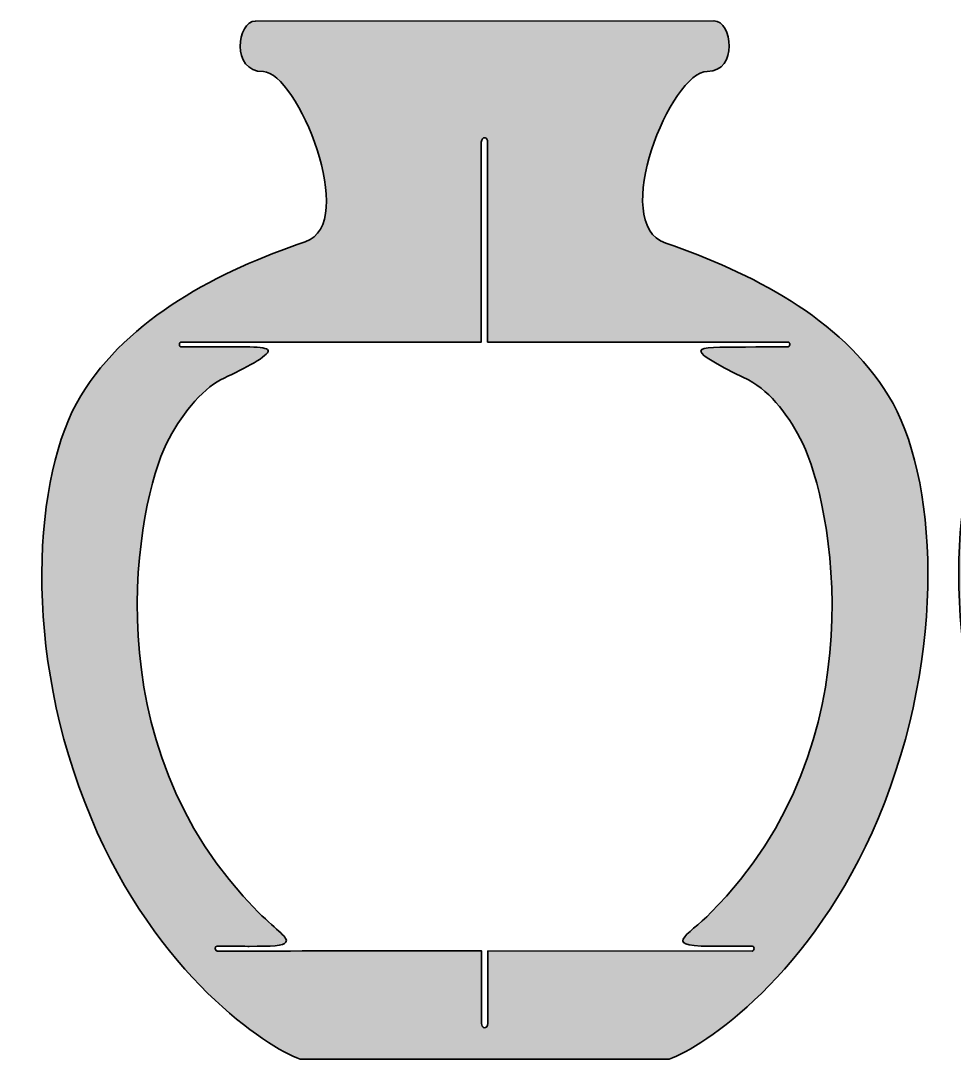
# Model space of a CAD drawing. Header units: inches. Extents: x -3.5 to 26.9, y -12.5 to 13.2.
# Drawn here: x 3.16 to 9.34, y 0.01 to 6.89 of the extents above; entities that cross this region are included whole.
import ezdxf

# ---------------------------------------------------------------- set-up
doc = ezdxf.new("R2010")
doc.units = ezdxf.units.IN
doc.header["$MEASUREMENT"] = 0
doc.layers.add('Bouquet Lantern - Floral Panels', color=7, linetype='Continuous', lineweight=0)

msp = doc.modelspace()

# ---------------------------------------------------------------- hatches: boundary and pattern name
at = {"layer": 'Bouquet Lantern - Floral Panels', "true_color": 0x02b2b0, "transparency": 33554687}
h = msp.add_hatch(color=134, dxfattribs=at)
h.dxf.hatch_style = 2
edge = h.paths.add_edge_path()
edge.add_spline(control_points=[(7.7338, 0.9803), (7.573, 0.8156), (7.3792, 0.7479), (7.7952, 0.7558), (7.7952, 0.7558), (8.0057, 0.7558), (8.0057, 0.7558), (8.0123, 0.7558), (8.0176, 0.749), (8.0176, 0.7407), (8.0176, 0.7312), (8.0116, 0.7236), (8.0042, 0.7236), (8.0042, 0.7236), (6.2538, 0.7249), (6.2538, 0.7249), (6.2538, 0.7249), (6.2538, 0.2444), (6.2538, 0.2444), (6.2517, 0.2261), (6.2434, 0.2133), (6.2289, 0.216), (6.2174, 0.2181), (6.2132, 0.2297), (6.2116, 0.2444), (6.2116, 0.2444), (6.2116, 0.7249), (6.2116, 0.7249), (6.2116, 0.7249), (4.4784, 0.7237), (4.4614, 0.7237), (4.4445, 0.7237), (4.4392, 0.756), (4.4614, 0.756), (4.4837, 0.756), (4.6728, 0.7549), (4.6728, 0.7549), (4.8232, 0.7549), (4.9006, 0.7565), (4.9163, 0.7826), (4.9334, 0.8111), (4.8669, 0.8522), (4.733, 0.9804), (3.6101, 2.1079), (3.9355, 3.6983), (4.1249, 4.0854), (4.2103, 4.2621), (4.3588, 4.4443), (4.4831, 4.5061), (4.6074, 4.5679), (4.7859, 4.6522), (4.7977, 4.6953), (4.8077, 4.7321), (4.6551, 4.7243), (4.4349, 4.7249), (4.4349, 4.7249), (4.2231, 4.7249), (4.2231, 4.7249), (4.216, 4.7249), (4.2103, 4.7322), (4.2103, 4.7412), (4.2103, 4.7412), (4.2103, 4.7422), (4.2103, 4.7422), (4.2103, 4.7506), (4.2156, 4.7571), (4.222, 4.7571), (4.222, 4.7571), (6.2102, 4.7574), (6.2102, 4.7574), (6.2102, 4.7574), (6.2102, 6.0818), (6.2102, 6.0818), (6.2123, 6.1001), (6.2206, 6.1129), (6.2351, 6.1103), (6.2466, 6.1082), (6.2506, 6.0965), (6.2523, 6.0818), (6.2523, 6.0818), (6.2523, 4.7574), (6.2523, 4.7574), (6.2523, 4.7574), (8.2428, 4.7571), (8.2428, 4.7571), (8.2491, 4.7571), (8.2541, 4.7507), (8.2541, 4.7426), (8.2541, 4.7426), (8.2541, 4.7407), (8.2541, 4.7407), (8.2541, 4.7319), (8.2485, 4.7249), (8.2417, 4.7249), (8.2417, 4.7249), (8.0295, 4.7249), (8.0295, 4.7249), (7.6557, 4.719), (7.4634, 4.7571), (7.9813, 4.5061), (8.1328, 4.4229), (8.2541, 4.2607), (8.3395, 4.0854), (8.5291, 3.6983), (8.8544, 2.1079), (7.7337, 0.9804), (7.7337, 0.9804), (7.7338, 0.9804), (7.7338, 0.9804), (7.7338, 0.9804), (7.7338, 0.9803), (7.7338, 0.9803)], knot_values=[0, 0, 0, 0, 1, 1, 1, 2, 2, 2, 3, 3, 3, 4, 4, 4, 5, 5, 5, 6, 6, 6, 7, 7, 7, 8, 8, 8, 9, 9, 9, 10, 10, 10, 11, 11, 11, 12, 12, 12, 13, 13, 13, 14, 14, 14, 15, 15, 15, 16, 16, 16, 17, 17, 17, 18, 18, 18, 19, 19, 19, 20, 20, 20, 21, 21, 21, 22, 22, 22, 23, 23, 23, 24, 24, 24, 25, 25, 25, 26, 26, 26, 27, 27, 27, 28, 28, 28, 29, 29, 29, 30, 30, 30, 31, 31, 31, 32, 32, 32, 33, 33, 33, 34, 34, 34, 35, 35, 35, 36, 36, 36, 37, 37, 37, 37], degree=3, periodic=0)
edge = h.paths.add_edge_path()
edge.add_spline(control_points=[(8.9087, 4.401), (8.5877, 4.9212), (7.9977, 5.2174), (7.4317, 5.4122), (7.0532, 5.5425), (7.4688, 6.5499), (7.7077, 6.5499), (7.9142, 6.5499), (7.873, 6.885), (7.7513, 6.885), (7.7513, 6.885), (4.7141, 6.8832), (4.7141, 6.8832), (4.5939, 6.8832), (4.5467, 6.5481), (4.7666, 6.5481), (4.9864, 6.5481), (5.4037, 5.5431), (5.0442, 5.4214), (4.4748, 5.2289), (3.8709, 4.9179), (3.5569, 4.401), (3.2428, 3.884), (3.1592, 2.7164), (3.6248, 1.6057), (4.0607, 0.5636), (4.7873, 0.0871), (5.0096, 0.0072), (5.0096, 0.0072), (7.4557, 0.0072), (7.4557, 0.0072), (7.6781, 0.0872), (8.4046, 0.5637), (8.8406, 1.6057), (9.3051, 2.715), (9.2295, 3.8821), (8.9085, 4.401), (8.9085, 4.401), (8.9087, 4.401), (8.9087, 4.401)], knot_values=[0, 0, 0, 0, 1, 1, 1, 2, 2, 2, 3, 3, 3, 4, 4, 4, 5, 5, 5, 6, 6, 6, 7, 7, 7, 8, 8, 8, 9, 9, 9, 10, 10, 10, 11, 11, 11, 12, 12, 12, 13, 13, 13, 13], degree=3, periodic=0)
h = msp.add_hatch(color=134, dxfattribs=at)
h.dxf.hatch_style = 2
edge = h.paths.add_edge_path()
edge.add_spline(control_points=[(13.8114, 0.9803), (13.6506, 0.8156), (13.4568, 0.7479), (13.8728, 0.7558), (13.8728, 0.7558), (14.0833, 0.7558), (14.0833, 0.7558), (14.0899, 0.7558), (14.0952, 0.749), (14.0952, 0.7407), (14.0952, 0.7312), (14.0892, 0.7236), (14.0818, 0.7236), (14.0818, 0.7236), (10.527, 0.7236), (10.527, 0.7236), (10.527, 0.7236), (10.527, 0.7558), (10.527, 0.7558), (10.527, 0.7558), (10.7493, 0.7558), (10.7493, 0.7558), (11.0242, 0.7558), (11.0488, 0.7524), (10.8107, 0.9803), (9.6878, 2.1078), (10.0132, 3.6982), (10.2027, 4.0853), (10.2881, 4.2619), (10.425, 4.4008), (10.5608, 4.506), (10.9274, 4.7687), (10.9039, 4.7237), (10.5127, 4.7247), (10.5127, 4.7247), (10.3008, 4.7247), (10.3008, 4.7247), (10.2938, 4.7247), (10.2881, 4.7321), (10.2881, 4.7411), (10.2881, 4.7411), (10.2881, 4.7421), (10.2881, 4.7421), (10.2881, 4.7504), (10.2933, 4.7569), (10.2997, 4.7569), (10.2997, 4.7569), (14.3204, 4.7569), (14.3204, 4.7569), (14.3267, 4.7569), (14.3317, 4.7506), (14.3317, 4.7425), (14.3317, 4.7425), (14.3317, 4.7406), (14.3317, 4.7406), (14.3317, 4.7318), (14.3261, 4.7247), (14.3193, 4.7247), (14.3193, 4.7247), (14.1071, 4.7247), (14.1071, 4.7247), (13.7333, 4.7189), (13.541, 4.7569), (14.0589, 4.506), (14.2104, 4.4228), (14.3317, 4.2606), (14.4171, 4.0853), (14.6067, 3.6982), (14.932, 2.1078), (13.8113, 0.9803), (13.8113, 0.9803), (13.8114, 0.9803), (13.8114, 0.9803), (13.8114, 0.9803), (13.8114, 0.9803), (13.8114, 0.9803)], knot_values=[0, 0, 0, 0, 1, 1, 1, 2, 2, 2, 3, 3, 3, 4, 4, 4, 5, 5, 5, 6, 6, 6, 7, 7, 7, 8, 8, 8, 9, 9, 9, 10, 10, 10, 11, 11, 11, 12, 12, 12, 13, 13, 13, 14, 14, 14, 15, 15, 15, 16, 16, 16, 17, 17, 17, 18, 18, 18, 19, 19, 19, 20, 20, 20, 21, 21, 21, 22, 22, 22, 23, 23, 23, 24, 24, 24, 25, 25, 25, 25], degree=3, periodic=0)
edge = h.paths.add_edge_path()
edge.add_spline(control_points=[(14.9863, 4.401), (14.6653, 4.9212), (14.0753, 5.2174), (13.5093, 5.4122), (13.1308, 5.5425), (13.5464, 6.5499), (13.7853, 6.5499), (13.9918, 6.5499), (13.9506, 6.885), (13.8289, 6.885), (13.8289, 6.885), (12.3322, 6.885), (12.3322, 6.885), (12.3322, 6.885), (12.3322, 5.4463), (12.3322, 5.4463), (12.3302, 5.4279), (12.3218, 5.4151), (12.3074, 5.4178), (12.2958, 5.4199), (12.2918, 5.4315), (12.2902, 5.4463), (12.2902, 5.4463), (12.2902, 6.885), (12.2902, 6.885), (12.2902, 6.885), (10.7935, 6.885), (10.7935, 6.885), (10.6871, 6.885), (10.647, 6.5499), (10.8932, 6.5499), (11.0964, 6.5499), (11.4897, 5.5561), (11.1243, 5.4124), (10.5582, 5.1896), (9.9554, 4.9214), (9.6345, 4.4011), (9.3124, 3.8822), (9.2368, 2.7165), (9.7024, 1.6058), (10.1383, 0.5637), (10.8649, 0.0872), (11.0872, 0.0074), (11.0872, 0.0074), (12.2886, 0.0074), (12.2886, 0.0074), (12.2886, 0.0074), (12.2886, 0.4796), (12.2886, 0.4796), (12.2907, 0.4979), (12.299, 0.5107), (12.3135, 0.5081), (12.325, 0.506), (12.329, 0.4943), (12.3307, 0.4796), (12.3307, 0.4796), (12.3307, 0.0074), (12.3307, 0.0074), (12.3307, 0.0074), (13.5333, 0.0074), (13.5333, 0.0074), (13.7557, 0.0874), (14.4822, 0.5639), (14.9182, 1.6058), (15.3827, 2.7151), (15.3071, 3.8822), (14.9861, 4.4011), (14.9861, 4.4011), (14.9861, 4.4011), (14.9861, 4.4011), (14.9861, 4.4011), (14.9863, 4.401), (14.9863, 4.401)], knot_values=[0, 0, 0, 0, 1, 1, 1, 2, 2, 2, 3, 3, 3, 4, 4, 4, 5, 5, 5, 6, 6, 6, 7, 7, 7, 8, 8, 8, 9, 9, 9, 10, 10, 10, 11, 11, 11, 12, 12, 12, 13, 13, 13, 14, 14, 14, 15, 15, 15, 16, 16, 16, 17, 17, 17, 18, 18, 18, 19, 19, 19, 20, 20, 20, 21, 21, 21, 22, 22, 22, 23, 23, 23, 24, 24, 24, 24], degree=3, periodic=0)

# ---------------------------------------------------------------- linework, layer by layer
at = {"layer": 'Bouquet Lantern - Floral Panels', "color": 250, "lineweight": 35, "true_color": 0x231f20}
for points, knots in [([(8.9087, 4.401), (8.5877, 4.9212), (7.9977, 5.2174), (7.4317, 5.4122), (7.0532, 5.5425), (7.4688, 6.5499), (7.7077, 6.5499), (7.9142, 6.5499), (7.873, 6.885), (7.7513, 6.885), (7.7513, 6.885), (4.7141, 6.8832), (4.7141, 6.8832), (4.5939, 6.8832), (4.5467, 6.5481), (4.7666, 6.5481), (4.9864, 6.5481), (5.4037, 5.5431), (5.0442, 5.4214), (4.4748, 5.2289), (3.8709, 4.9179), (3.5569, 4.401), (3.2428, 3.884), (3.1592, 2.7164), (3.6248, 1.6057), (4.0607, 0.5636), (4.7873, 0.0871), (5.0096, 0.0072), (5.0096, 0.0072), (7.4557, 0.0072), (7.4557, 0.0072), (7.6781, 0.0872), (8.4046, 0.5637), (8.8406, 1.6057), (9.3051, 2.715), (9.2295, 3.8821), (8.9085, 4.401), (8.9085, 4.401), (8.9087, 4.401), (8.9087, 4.401)], [0, 0, 0, 0, 1, 1, 1, 2, 2, 2, 3, 3, 3, 4, 4, 4, 5, 5, 5, 6, 6, 6, 7, 7, 7, 8, 8, 8, 9, 9, 9, 10, 10, 10, 11, 11, 11, 12, 12, 12, 13, 13, 13, 13]), ([(14.9863, 4.401), (14.6653, 4.9212), (14.0753, 5.2174), (13.5093, 5.4122), (13.1308, 5.5425), (13.5464, 6.5499), (13.7853, 6.5499), (13.9918, 6.5499), (13.9506, 6.885), (13.8289, 6.885), (13.8289, 6.885), (12.3322, 6.885), (12.3322, 6.885), (12.3322, 6.885), (12.3322, 5.4463), (12.3322, 5.4463), (12.3302, 5.4279), (12.3218, 5.4151), (12.3074, 5.4178), (12.2958, 5.4199), (12.2918, 5.4315), (12.2902, 5.4463), (12.2902, 5.4463), (12.2902, 6.885), (12.2902, 6.885), (12.2902, 6.885), (10.7935, 6.885), (10.7935, 6.885), (10.6871, 6.885), (10.647, 6.5499), (10.8932, 6.5499), (11.0964, 6.5499), (11.4897, 5.5561), (11.1243, 5.4124), (10.5582, 5.1896), (9.9554, 4.9214), (9.6345, 4.4011), (9.3124, 3.8822), (9.2368, 2.7165), (9.7024, 1.6058), (10.1383, 0.5637), (10.8649, 0.0872), (11.0872, 0.0074), (11.0872, 0.0074), (12.2886, 0.0074), (12.2886, 0.0074), (12.2886, 0.0074), (12.2886, 0.4796), (12.2886, 0.4796), (12.2907, 0.4979), (12.299, 0.5107), (12.3135, 0.5081), (12.325, 0.506), (12.329, 0.4943), (12.3307, 0.4796), (12.3307, 0.4796), (12.3307, 0.0074), (12.3307, 0.0074), (12.3307, 0.0074), (13.5333, 0.0074), (13.5333, 0.0074), (13.7557, 0.0874), (14.4822, 0.5639), (14.9182, 1.6058), (15.3827, 2.7151), (15.3071, 3.8822), (14.9861, 4.4011), (14.9861, 4.4011), (14.9861, 4.4011), (14.9861, 4.4011), (14.9861, 4.4011), (14.9863, 4.401), (14.9863, 4.401)], [0, 0, 0, 0, 1, 1, 1, 2, 2, 2, 3, 3, 3, 4, 4, 4, 5, 5, 5, 6, 6, 6, 7, 7, 7, 8, 8, 8, 9, 9, 9, 10, 10, 10, 11, 11, 11, 12, 12, 12, 13, 13, 13, 14, 14, 14, 15, 15, 15, 16, 16, 16, 17, 17, 17, 18, 18, 18, 19, 19, 19, 20, 20, 20, 21, 21, 21, 22, 22, 22, 23, 23, 23, 24, 24, 24, 24]), ([(7.7338, 0.9803), (7.573, 0.8156), (7.3792, 0.7479), (7.7952, 0.7558), (7.7952, 0.7558), (8.0057, 0.7558), (8.0057, 0.7558), (8.0123, 0.7558), (8.0176, 0.749), (8.0176, 0.7407), (8.0176, 0.7312), (8.0116, 0.7236), (8.0042, 0.7236), (8.0042, 0.7236), (6.2538, 0.7249), (6.2538, 0.7249), (6.2538, 0.7249), (6.2538, 0.2444), (6.2538, 0.2444), (6.2517, 0.2261), (6.2434, 0.2133), (6.2289, 0.216), (6.2174, 0.2181), (6.2132, 0.2297), (6.2116, 0.2444), (6.2116, 0.2444), (6.2116, 0.7249), (6.2116, 0.7249), (6.2116, 0.7249), (4.4784, 0.7237), (4.4614, 0.7237), (4.4445, 0.7237), (4.4392, 0.756), (4.4614, 0.756), (4.4837, 0.756), (4.6728, 0.7549), (4.6728, 0.7549), (4.8232, 0.7549), (4.9006, 0.7565), (4.9163, 0.7826), (4.9334, 0.8111), (4.8669, 0.8522), (4.733, 0.9804), (3.6101, 2.1079), (3.9355, 3.6983), (4.1249, 4.0854), (4.2103, 4.2621), (4.3588, 4.4443), (4.4831, 4.5061), (4.6074, 4.5679), (4.7859, 4.6522), (4.7977, 4.6953), (4.8077, 4.7321), (4.6551, 4.7243), (4.4349, 4.7249), (4.4349, 4.7249), (4.2231, 4.7249), (4.2231, 4.7249), (4.216, 4.7249), (4.2103, 4.7322), (4.2103, 4.7412), (4.2103, 4.7412), (4.2103, 4.7422), (4.2103, 4.7422), (4.2103, 4.7506), (4.2156, 4.7571), (4.222, 4.7571), (4.222, 4.7571), (6.2102, 4.7574), (6.2102, 4.7574), (6.2102, 4.7574), (6.2102, 6.0818), (6.2102, 6.0818), (6.2123, 6.1001), (6.2206, 6.1129), (6.2351, 6.1103), (6.2466, 6.1082), (6.2506, 6.0965), (6.2523, 6.0818), (6.2523, 6.0818), (6.2523, 4.7574), (6.2523, 4.7574), (6.2523, 4.7574), (8.2428, 4.7571), (8.2428, 4.7571), (8.2491, 4.7571), (8.2541, 4.7507), (8.2541, 4.7426), (8.2541, 4.7426), (8.2541, 4.7407), (8.2541, 4.7407), (8.2541, 4.7319), (8.2485, 4.7249), (8.2417, 4.7249), (8.2417, 4.7249), (8.0295, 4.7249), (8.0295, 4.7249), (7.6557, 4.719), (7.4634, 4.7571), (7.9813, 4.5061), (8.1328, 4.4229), (8.2541, 4.2607), (8.3395, 4.0854), (8.5291, 3.6983), (8.8544, 2.1079), (7.7337, 0.9804), (7.7337, 0.9804), (7.7338, 0.9804), (7.7338, 0.9804), (7.7338, 0.9804), (7.7338, 0.9803), (7.7338, 0.9803)], [0, 0, 0, 0, 1, 1, 1, 2, 2, 2, 3, 3, 3, 4, 4, 4, 5, 5, 5, 6, 6, 6, 7, 7, 7, 8, 8, 8, 9, 9, 9, 10, 10, 10, 11, 11, 11, 12, 12, 12, 13, 13, 13, 14, 14, 14, 15, 15, 15, 16, 16, 16, 17, 17, 17, 18, 18, 18, 19, 19, 19, 20, 20, 20, 21, 21, 21, 22, 22, 22, 23, 23, 23, 24, 24, 24, 25, 25, 25, 26, 26, 26, 27, 27, 27, 28, 28, 28, 29, 29, 29, 30, 30, 30, 31, 31, 31, 32, 32, 32, 33, 33, 33, 34, 34, 34, 35, 35, 35, 36, 36, 36, 37, 37, 37, 37])]:
    msp.add_open_spline(points, degree=3, knots=knots, dxfattribs=at)

doc.saveas('drawing.dxf')
